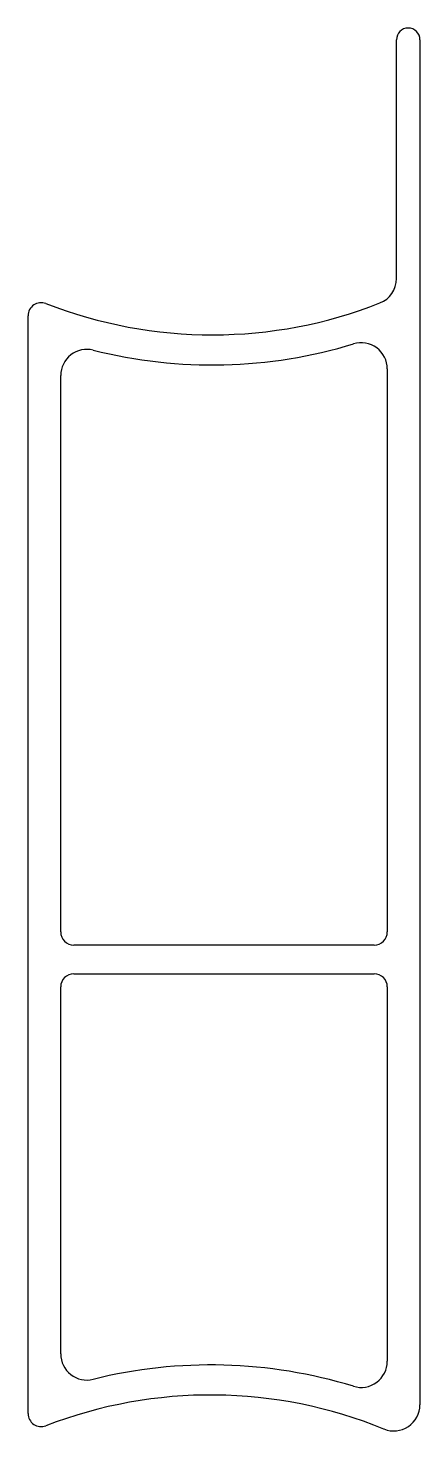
# Model space of a CAD drawing. Header units: metres. Extents: x 0 to 30, y 0 to 107.
import ezdxf

# ---------------------------------------------------------------- set-up
doc = ezdxf.new("R2010")
doc.units = ezdxf.units.M

msp = doc.modelspace()

# ---------------------------------------------------------------- linework, layer by layer
for p, q in [((28.2, 88.15), (28.2, 106.42)), ((28.2, 106.42), (28.2, 106.42)), ((30, 106.42), (30, 2)), ((28.2, 88.15), (28.2, 88.15)), ((1.36, 86.25), (1.36, 86.25)), ((26.93, 86.28), (26.93, 86.28)), ((0, 1.33), (0, 85.31)), ((0, 85.31), (0, 85.31)), ((4.99, 82.68), (4.99, 82.68)), ((24.92, 83.15), (24.92, 83.15)), ((2.5, 38.17), (2.5, 80.74)), ((27.5, 81.24), (27.5, 38.17)), ((26.5, 37.17), (3.5, 37.17)), ((3.5, 34.97), (26.5, 34.97)), ((2.5, 5.89), (2.5, 33.97)), ((27.5, 33.97), (27.5, 5.33)), ((4.98, 3.95), (4.98, 3.95)), ((24.91, 3.42), (24.91, 3.42)), ((0, 1.33), (0, 1.33)), ((30, 2), (30, 2)), ((1.36, 0.4), (1.36, 0.4)), ((27.24, 0.15), (27.24, 0.15))]:
    msp.add_line(p, q)
for centre, radius, start, end in [((29.1, 106.42), 0.9, 0, 180), ((26.2, 88.15), 2, 291.5113, 0), ((1, 85.31), 1, 68.6618, 180), ((14.1, 118.85), 35, 248.6618, 291.5113), ((4.5, 80.74), 2, 75.8619, 180), ((14.1, 118.85), 37.3, 255.8619, 286.8634), ((25.5, 81.24), 2, 0, 106.8634), ((3.5, 38.17), 1, 180, 270), ((26.5, 38.17), 1, 270, 0), ((3.5, 33.97), 1, 90, 180), ((26.5, 33.97), 1, 0, 90), ((4.5, 5.89), 2, 180, 283.9759), ((13.99, -32.25), 37.3, 72.9721, 103.9759), ((25.5, 5.33), 2, 252.9721, 0), ((13.99, -32.25), 35, 67.7525, 111.1539), ((1, 1.33), 1, 180, -68.8461), ((28, 2), 2, -112.2475, 0)]:
    msp.add_arc(centre, radius, start, end)

doc.saveas('drawing.dxf')
